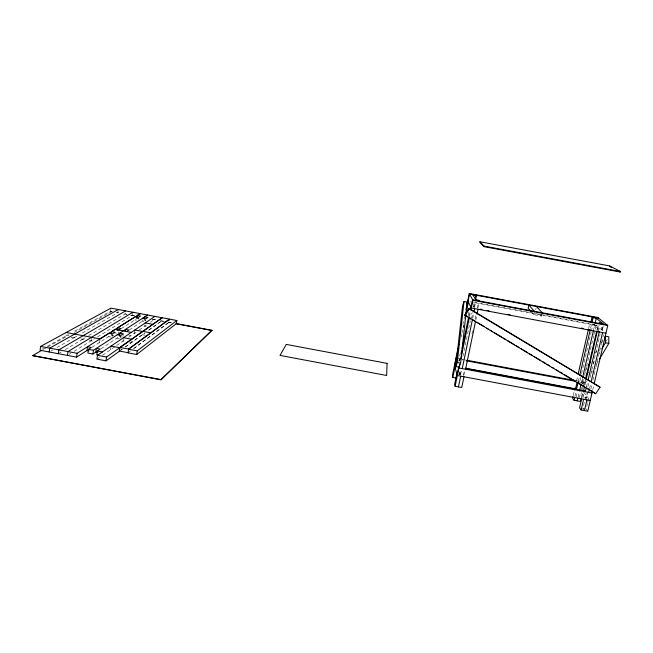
<?xml version="1.0" encoding="UTF-8"?>
<svg xmlns="http://www.w3.org/2000/svg" width="653" height="653" viewBox="0 0 653 653"><rect width="100%" height="100%" fill="white"/><g stroke="black" fill="none" stroke-linecap="round" stroke-linejoin="round"><path stroke-width="0.49" stroke-dasharray="3.27 2.45" d="M575.954 380.732L585.594 382.503L585.619 380.691M582.484 378.283L582.427 381.907L583.962 379.295M463.426 327.692L463.654 325.667M47.171 346.351L65.724 336.066L65.961 334.287M56.966 347.551L74.189 337.666L74.662 334.091M65.276 349.584L82.653 339.242L83.013 336.581M91.11 340.833L91.477 338.156M99.95 339.756L99.574 342.45L97.697 342.099M110.863 308.902L110.537 311.22L72.752 332.173M111.549 311.628L74.32 332.385M112.243 336.458L112.61 333.863M110.92 347.021L110.537 349.747L113.426 350.294M118.177 310.273L117.842 312.599L81.168 333.659M118.111 333.43L118.356 331.732M120.454 338.009L120.829 335.413M88.718 335.65L125.156 313.971L125.605 310.877M122.886 336.377L123.254 333.805M123.319 338.572L122.944 341.192L125.703 341.707M132.804 313.024L132.469 315.35L95.42 338.197M131.473 341.005L131.22 342.752L129.384 342.401M134.681 330.834L134.314 333.348L137.293 333.903M138.199 318.958L138.428 317.382M142.46 319.758L142.232 321.333L143.831 321.635M145.007 324.525L144.77 326.133L146.672 326.492M145.546 321.154L145.897 318.786M133.694 348.669L169.062 322.231L169.413 319.913M462.895 324.59L464.52 316.681M461.189 336.932L461.81 333.944M462.014 332.948L463.654 324.982M460.365 352.849L459.141 358.783L459.663 360.432M468.128 315.309L468.74 312.346M468.887 315.832L469.964 310.648M469.507 316.86L470.527 311.938M459.075 374.977L460.234 369.378M462.92 356.407L470.299 320.843M470.503 319.856L471.939 312.942M473.172 307.016L474.192 302.078L474.47 302.592M459.973 375.034L461.067 369.655M471.703 318.509L472.992 312.289M474.111 306.812L475.621 299.67M460.585 374.406L461.606 369.72M474.56 307.098L475.613 302.298M472.658 318.468L473.678 313.554M463.271 375.606L464.307 370.626M471.964 333.846L472.584 330.883M475.049 319.048L475.874 315.097M477.31 308.192L478.339 303.253M463.94 375.034L464.92 370.341M477.955 307.743L478.959 302.927M475.808 320.084L476.829 315.162M541.884 314.403L541.525 316.052L533.689 314.591L534.227 312.11M535.721 309.653L536.064 308.069M573.228 395.481L574.297 390.829M576.591 380.846L577.725 375.924M588.59 328.614L589.724 323.692L590.402 324.28M574.934 396.289L576.068 391.343M578.346 381.466L579.48 376.528M590.549 328.418L591.455 324.508M576.183 397.008L577.472 391.425M580.68 377.507L579.774 381.442L580.77 382.674M581.586 373.565L591.12 332.173M591.349 331.193L592.94 324.288L600.336 330.647M578.085 397.089L579.595 390.527M581.268 383.287L582.435 378.226M593.553 330.059L594.916 324.166M579.358 397.604L580.427 392.951M581.292 389.229L581.709 387.433M582.533 383.842L583.635 379.083M584.541 375.149L586.37 367.264M586.59 366.276L593.65 335.732M593.879 334.744L596.156 324.892L471.719 301.613M581.937 390.037L582.558 387.335M582.77 386.437L583.602 382.829L578.623 381.899M581.284 397.693L582.362 393.008M585.398 379.915L584.476 383.891L582.068 383.433M596.883 330.263L597.805 326.288L594.565 325.684M581.856 397.963L582.998 393.016M584.835 385.099L585.978 380.16M597.43 330.712L598.801 324.778M583.137 397.457L584.223 392.779M598.475 331.3L599.805 325.537M586.484 386.854L587.618 381.956M584.443 410.598L582.86 408.468L586.321 393.563M587.937 386.609L589.088 381.646M590.043 377.54L591.651 370.618M591.855 369.72L600.148 334.034M601.005 330.312L602.148 325.39M587.978 391.522L586.451 398.077L587.545 393.4M603.16 326.157L602.05 330.965L603.396 325.202M589.586 388.462L590.728 383.564M587.504 403.301L586.157 409.088L587.765 411.227M587.733 402.338L588.631 398.477L585.325 397.857M590.826 389.041L591.977 384.095M592.9 380.144L595.658 368.276M595.887 367.288L598.189 357.403M598.417 356.416L601.413 343.56M601.642 342.572L603.486 334.663M592.695 390.07L593.838 385.172M585.072 371.198L587.104 367.696M595.756 352.824L596.777 351.069M601.356 343.192L603.388 339.691M593.161 363.631L594.418 361.305M599.046 353.436L600.066 351.689M606.237 341.192L607.257 339.446M585.594 382.503L586.631 380.764M590.761 373.81L592.818 370.333M596.434 364.252L598.499 360.774M128.053 352.693L130.437 350.922M133.604 348.563L169.062 322.231M120.797 350.228L122.397 349.077M125.605 346.776L144.591 333.161M148.484 330.361L161.74 320.852L147.994 330.663M119.409 351.061L121.866 349.306M125.147 346.972L144.762 332.973M96.938 359.126L99.338 357.469M102.537 355.265L125.384 339.511M128.633 337.266L138.909 330.181M139.146 330.018L146.378 325.023M150.337 322.296L154.418 319.48M100.897 348.775L119.344 336.532M129.433 329.83L144.574 319.774M91.91 347.331L111.557 334.785M121.303 328.541L137.22 318.362M69.145 354.375L70.834 353.33M74.213 351.249L94.554 338.727M82.645 339.258L85.249 337.715M58.329 353.714L61.806 351.632M74.189 337.666L71.365 337.136L74.189 337.666L76.809 336.164M50.934 351.004L52.656 350.016M43.318 349.428L46.869 347.453M47.751 346.963L69.03 335.111M65.724 336.075L68.361 334.614M41.865 349.29L43.629 348.31M469.997 301.751L596.858 325.488M456.757 358.334L465.924 360.056M458.479 373.998L460.12 374.3M116.552 312.354L118.536 312.73M124.503 313.848L126.984 314.313L125.156 313.971M134.436 315.717L130.641 314.999L134.298 315.693M152.329 319.088L157.169 319.994M161.275 320.77L164.483 321.374M168.229 322.076L171.804 322.745M116.52 312.558L118.511 312.934M130.437 315.179L134.412 315.93M152.296 319.293L156.271 320.043M160.254 320.786L164.23 321.537M168.205 322.288L171.184 322.843M136.861 318.599L139.236 319.048M144.256 319.986L145.848 320.288M134.771 319.929L136.371 320.231M582.86 408.468L585.333 408.933M142.338 334.703L145.309 335.258M114.667 332.785L116.454 333.12M128.902 335.462L130.739 335.813M111.132 335.046L113.753 335.536M119.27 336.581L121.891 337.07M108.602 336.662L111.247 337.16M116.814 338.213L119.45 338.703M80.768 338.907L84.531 339.593M89.232 340.499L92.995 341.192M596.156 324.892L605.184 332.548M539.59 313.922L541.525 316.052M531.86 312.477L533.689 314.591M582.949 382.046L586.81 386.715M583.692 392.257L590.255 400.526M581.243 392.633L585.61 398.216M473.466 306.322L474.364 308.061M462.308 359.379L462.544 360.081M459.532 372.463L460.104 374.381M459.32 359.476L458.945 361.289L459.361 359.485M112.365 311.563L110.537 311.22L112.365 311.563"/><path stroke-width="0.98" d="M465.924 314.085L467.23 302.078L464.03 301.482L462.577 305.816L455.794 366.586L459.116 367.206L460.618 363.092L465.711 316.085M455.794 366.586L457.271 362.464L464.03 301.482M211.964 330.304L160.94 379.85L32.65 355.616L160.973 379.589L211.964 330.304L176.188 323.578M128.061 352.881L136.714 354.506L176.383 323.61L176.857 320.517L110.969 308.126L40.592 346.433L40.094 350.269L76.572 357.142L86.8 350.604M49.212 351.991L49.71 348.155L118.283 309.498M58.329 353.714L58.835 349.853L125.605 310.877M67.455 355.42L67.961 351.575L132.918 312.248M76.572 357.142L77.095 353.297L109.092 333.201L112.61 333.863L115.108 332.271L111.614 331.61L111.255 334.189M88.93 350.808L87.037 350.449L87.551 346.735L91.33 347.445L88.392 349.322L87.877 353.077L92.971 354.04L96.22 351.877M92.971 354.04L93.485 350.286L147.554 315.007M97.754 352.473L95.869 352.114L96.383 348.4L100.162 349.118L97.313 351.012L96.791 354.759L98.489 355.077M154.883 316.387L97.468 355.322L96.938 359.126L106.006 360.84L119.189 351.379L119.711 347.739L111.051 346.106M106.006 360.84L106.545 357.028L162.205 317.758L119.932 347.42L119.409 351.061L128.053 352.693M117.213 330.394L117.573 327.871L135.228 316.778L138.428 317.382L140.485 316.06L137.31 315.464L136.975 317.815M119.393 335.724L119.76 333.144L123.254 333.805L120.829 335.413L117.303 334.744M125.303 331.055L125.539 329.373L128.959 330.018L126.641 331.553M128.061 352.873L128.584 349.053L169.527 319.137L128.592 349.241L137.244 350.873L176.857 320.517M136.714 354.506L137.244 350.873M144.378 319.203L144.721 316.86L147.896 317.456L145.897 318.786L142.689 318.182M458.006 348.302L452.366 375.655L452.831 377.434L456.014 378.038M458.414 346.327L458.822 344.351M465.948 309.767L469.262 293.483L597.854 317.529L607.747 325.496L594.295 383.205M479.922 241.773L479.816 242.312L483.995 246.646L620.219 272.032L620.35 271.468L609.771 265.959L479.922 241.773L484.11 246.083L620.35 271.468M454.643 366.113L456.137 358.881M467.997 301.376L469.523 293.972L598.564 318.101M452.831 377.434L454.961 367.092M456.463 359.836L457.492 354.857M465.916 314.028L468.381 302.078M457.043 373.083L454.627 384.331L455.133 386.258L461.753 387.507L463.989 376.773M461.255 352.326L461.663 350.343M462.071 348.359L468.519 317.619M470.078 309.685L470.993 305.669M457.133 374.724L458.643 367.206M471.017 307.441L472.609 299.735L606.972 324.868M455.133 386.258L459.728 364.056M460.749 359.142L469.303 317.84M470.935 309.979L472.894 300.266L469.262 293.483M483.995 246.646L484.11 246.083M475.621 297.033L476.004 295.18L476.388 295.842L475.564 299.833M458.447 386.878L460.675 376.152M462.242 368.61L472.454 319.456M474.086 311.587L474.698 308.64M475.4 322.051L465.565 369.239L465.311 368.463M477.033 314.183L478.061 309.269M573.016 396.412L572.583 398.265L574.02 400.24L580.411 401.44L581.064 398.632M574.509 389.898L574.942 388.037L575.562 388.845L577.007 382.536M578.174 373.949L588.369 329.602M590.826 322.435L592.108 316.893L593.03 317.66L596.271 318.264L595.136 323.178M574.02 400.24L574.705 397.277M576.526 389.368L578.117 382.454M579.709 375.54L590.1 330.377M591.904 322.549L593.03 317.66M577.219 400.836L577.897 397.889M579.709 390.029L581.072 384.127M582.647 377.328L593.414 330.647M609.771 265.959L609.649 266.497L611.412 267.42M585.627 378.92L596.654 331.259M581.627 398.95L579.57 407.847L581.121 409.978L587.765 411.227L592.467 391.049M583.464 391.033L584.606 386.094M586.206 379.164L597.201 331.7M581.121 409.978L583.602 399.277M586.255 387.833L585.341 391.759L584.655 390.902M588.075 379.989L599.217 331.944L598.475 331.3M584.443 410.598L586.925 399.897M588.68 392.388L589.357 389.441M591.185 381.597L602.588 332.573M466.634 303.816L467.23 302.078M588.124 365.949L590.671 361.574M604.409 337.944L605.429 336.197L608.8 336.826L608.825 343.388L599.527 359.036M586.002 375.81L588.051 372.332M601.854 348.849L605.429 342.76L605.429 336.197M464.756 315.04L468.976 308.322L600.05 387.188L595.667 393.759L464.756 315.04L468.25 317.129M465.009 315.628L469.246 308.885L468.976 308.322M118.593 330.043L120.985 328.516L117.573 327.871M111.614 331.61L115.148 329.39L131.237 332.418M137.31 315.464L140.24 313.628L100.072 338.883L66.198 332.499M32.65 355.616L41.547 350.416M476.388 295.842L473.156 295.238L472.788 294.585M602.605 323.423L599.258 322.794L600.254 323.619M472.894 300.266L607.747 325.496M480.028 309.122L482.028 309.498M487.032 310.436L489.04 310.812M508.058 314.371L510.066 314.746M581.154 328.051L583.162 328.426M588.165 329.365L590.165 329.741M471.295 307.996L605.96 333.21M605.429 342.76L608.825 343.388M466.928 360.244L574.95 380.544M466.095 360.75L575.636 381.336M457.271 362.464L460.618 363.092M465.671 368.186L575.922 388.91M465.662 368.529L585.357 391.033M592.051 393.016L458.912 367.982L458.684 367.215M457.353 375.524L590.296 400.526M176.155 323.782L211.931 330.516M145.244 322.917L152.859 324.353M142.827 331.357L150.761 332.85M134.804 330.002L142.738 331.495M123.45 337.699L131.726 339.258M119.932 347.42L128.584 349.053M88.392 349.322L93.485 350.286M97.313 351.012L102.407 351.967M97.468 355.322L106.545 357.028M40.592 346.433L77.095 353.297M618.456 271.109L620.219 272.032M469.246 308.885L600.05 387.188M472.617 319.741L475.237 321.309M476.984 322.353L483.971 326.533M486.599 328.1L488.346 329.145M490.093 330.189L492.713 331.757M494.46 332.801L501.447 336.981M503.194 338.034L505.822 339.601M507.569 340.646L514.556 344.825M516.303 345.87L518.923 347.437M520.67 348.482L527.665 352.661M529.412 353.706L532.032 355.273M533.779 356.318L540.766 360.497M542.512 361.542L545.133 363.109M546.888 364.154L549.508 365.721M552.128 367.296L553.875 368.341M556.495 369.908L558.242 370.953M559.988 371.998L562.608 373.565M564.355 374.61L571.351 378.789M573.097 379.834L575.717 381.401M577.464 382.446L584.451 386.625M587.071 388.192L588.826 389.237M590.573 390.282L595.667 393.759M595.332 317.497L603.617 324.247M536.415 306.477L542.251 312.754M534.407 311.285L528.881 305.073L528.195 308.249L530.636 311.065M582.933 385.327L584.819 387.653M479.359 301L478.951 300.29L475.621 299.67L476.013 300.372L472.748 294.576M467.744 300.87L471.335 308.012M455.925 358.179L456.692 360.734M454.439 365.386L457.353 375.524M387.074 363.37L386.649 375.491L280.023 355.412L286.275 344.4L387.074 363.37"/></g></svg>
